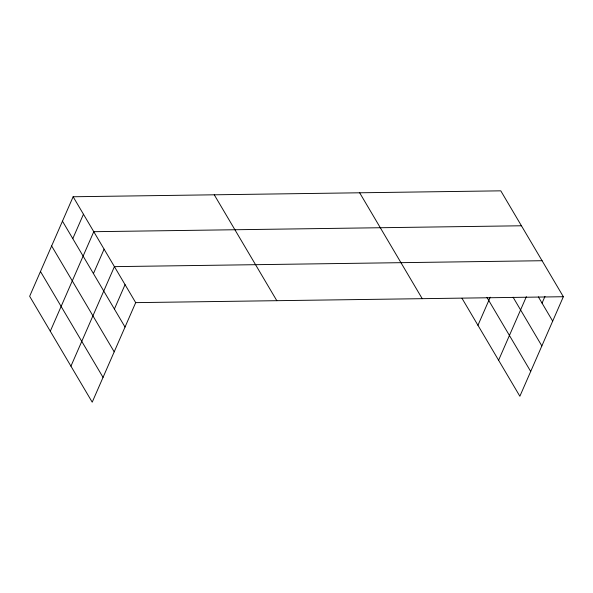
<?xml version="1.0" encoding="UTF-8"?>
<svg xmlns="http://www.w3.org/2000/svg" width="593" height="593" viewBox="0 0 593 593"><rect width="100%" height="100%" fill="white"/><g stroke="black" fill="none" stroke-linecap="round" stroke-linejoin="round"><path stroke-width="0.89" d="M73.132 196.757L29.65 296.278L92.212 402.165L135.693 302.638L73.132 196.757L500.788 190.835L563.35 296.722L519.868 396.243L461.999 298.301M72.791 238.638L83.457 214.229M50.294 331.22L93.776 231.7L521.432 225.777M93.435 273.581L104.101 249.171M70.938 366.163L114.419 266.642L542.076 260.72M114.39 309.049L125.056 284.64M477.951 325.305L490.226 297.219M498.594 360.248L526.362 296.693M542.054 303.127L544.989 296.396M135.693 302.638L563.35 296.722M538.355 296.863L552.683 321.124M513.078 297.212L541.854 345.919M486.905 297.338L530.698 371.455M359.662 192.784L422.223 298.672M214.258 194.8L276.82 300.688M62.465 221.167L125.027 327.047M51.635 245.954L114.197 351.834M40.48 271.49L103.041 377.378"/></g></svg>
